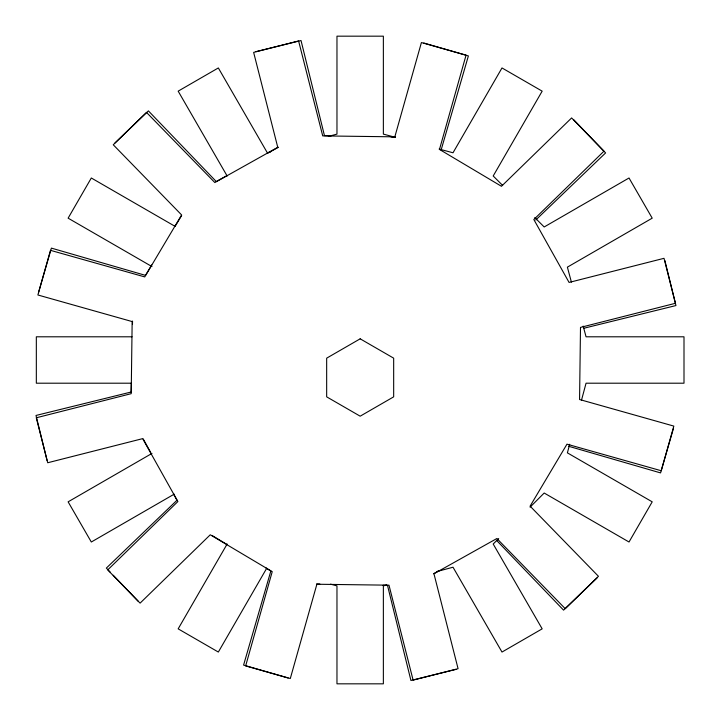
<?xml version="1.0" encoding="UTF-8"?>
<svg xmlns="http://www.w3.org/2000/svg" width="720" height="720" viewBox="0 0 720 720"><rect width="100%" height="100%" fill="white"/><g stroke="black" fill="none" stroke-linecap="round" stroke-linejoin="round"><path stroke-width="1.08" d="M131.283 383.157L131.103 392.031L36 415.458L47.097 460.512M132.471 324.369L132.543 321.039M569.682 444.276L567.387 452.853L652.212 501.831L629.019 542.007L544.185 493.029L530.073 507.15M581.454 400.347L586.053 383.202L684 383.202L684 336.798L586.053 336.798L583.182 326.088M38.484 292.671L51.39 248.112L145.476 275.364L151.785 264.924M441.117 150.003L468.378 55.926L423.81 43.011M673.479 428.346L660.564 472.905L568.62 446.265M227.133 544.023L178.164 628.848L218.34 652.05L266.76 568.188M175.32 225.999L181.638 215.559M498.69 538.533L493.2 544.023L542.169 628.848L501.993 652.05L453.015 567.225L436.941 571.527M114.939 143.01L148.401 110.88L216.243 181.521L226.935 175.635M535.77 220.005L605.61 152.928L573.471 119.466M597.024 578.007L563.562 610.137L496.485 540.297M151.983 453.411L68.121 501.831L91.314 542.007L174.213 494.145M267.75 153.153L278.442 147.267M433.521 573.75L439.344 570.537M270.531 151.92L267.318 152.775L218.34 67.95L178.164 91.152L227.133 175.977M328.392 136.413L336.969 134.118L336.969 36.171L383.364 36.171L383.364 134.118L395.154 137.277M386.577 585.027L383.364 585.882L383.364 683.829L336.969 683.829L336.969 585.882L330.543 584.163M255.978 51.633L301.023 40.527L324.459 135.63L331.11 135.765M584.091 328.194L675.954 305.55L664.857 260.505M455.976 669.384L410.931 680.49L387.495 585.387L383.058 585.297M132.057 336.798L36.333 336.798L36.333 383.202L130.941 383.202M391.014 136.98L395.451 137.07M316.512 583.947L319.842 584.019M439.092 149.049L453.015 152.775L501.993 67.95L542.169 91.152L493.2 175.977L502.614 185.391M288.144 678.006L243.585 665.091L270.837 571.014L266.094 568.143M175.176 226.413L91.314 177.993L68.121 218.169L151.983 266.589M211.977 535.428L227.169 544.608M534.78 217.557L544.185 226.971L629.019 177.993L652.212 218.169L567.387 267.147L571.41 282.15M110.169 572.076L106.344 568.089L176.994 500.238L173.781 494.415M113.229 575.262L138.483 601.551M143.271 439.02L150.768 452.628M132.156 321.57L131.211 393.669L36.279 417.789L47.709 462.753L142.641 438.642L177.876 501.552L107.721 569.907L140.094 603.135L210.258 534.789L272.232 571.653L245.646 665.928L290.304 678.519L316.881 584.244L388.989 585.18L413.109 680.112L458.073 668.691L433.953 573.759L496.872 538.515L565.227 608.67L598.455 576.297L530.1 506.142L566.973 444.168L661.239 470.745L673.83 426.096L579.564 399.51L580.5 327.402L675.432 303.291L664.011 258.318L569.079 282.438L533.835 219.519L603.99 151.173L571.617 117.936L501.462 186.291L439.479 149.427L466.065 55.152L421.407 42.561L394.83 136.836L322.722 135.9L298.602 40.959L253.638 52.389L277.758 147.321L214.839 182.556L146.484 112.401L113.256 144.783L181.611 214.938L144.747 276.912L50.472 250.335L37.881 294.984L132.156 321.57M360.171 338.823L326.664 358.164L326.664 396.846L360.171 416.187L393.669 396.846L393.669 358.164L360.171 338.823"/></g></svg>
